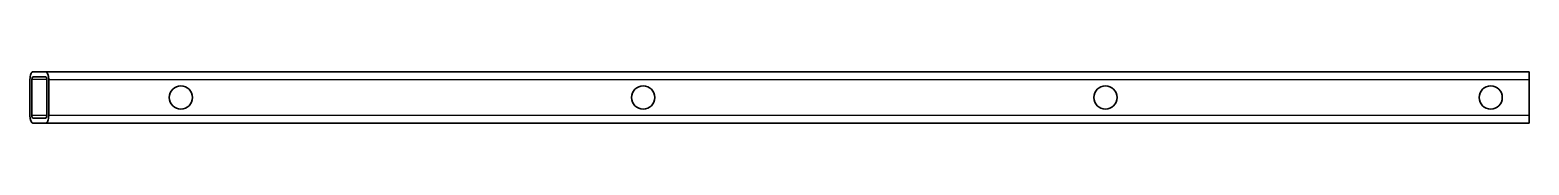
# Model space of a CAD drawing. Header units: millimetres. Extents: x 0 to 584, y 0 to 20.
import ezdxf

# ---------------------------------------------------------------- set-up
doc = ezdxf.new("R2010")
doc.units = ezdxf.units.MM
doc.layers.add('SIMUMAK Visible (ISO)', color=7, linetype='Continuous', lineweight=35)
doc.layers.add('SIMUMAK Visible Narrow (ISO)', color=7, linetype='Continuous', lineweight=25)

# ---------------------------------------------------------------- blocks, each defined once
blk = doc.blocks.new('DIN 20 x 20 x 2 00000002_Sheet_2588B - 01')
at = {"layer": 'SIMUMAK Visible (ISO)'}
for p, q in [((-291.82, 7), (-291.82, -7)), ((-291.09, 7), (-291.09, -7)), ((-290.73, 10), (-285.63, 10)), ((-285.63, 8), (-290.73, 8)), ((291.82, 10), (-285.63, 10)), ((-285.27, -7), (-285.27, 7)), ((-284.54, 7), (-284.54, -7)), ((291.82, 10), (291.82, 7)), ((291.82, -7), (291.82, 7)), ((-290.73, -8), (-285.63, -8)), ((-285.63, -10), (-290.73, -10)), ((291.82, -10), (-285.63, -10)), ((291.82, -7), (291.82, -10))]:
    blk.add_line(p, q, dxfattribs=at)
for centre in [(-233.08, 0), (-53.08, 0), (126.92, 0), (276.92, 0)]:
    blk.add_circle(centre, 4.5, dxfattribs=at)
at = {"layer": 'SIMUMAK Visible (ISO)', "extrusion": (0, 0, -1)}
for centre, major_axis, start_param, end_param in [((-290.73, 7), (0, -3), 1.570796, 3.141593), ((-285.63, 7), (0, 3), 0, 1.570796), ((-290.73, -7), (0, -3), 0, 1.570796), ((-285.63, -7), (0, 3), 1.570796, 3.141593)]:
    blk.add_ellipse(centre, major_axis=major_axis, ratio=0.36397, start_param=start_param, end_param=end_param, dxfattribs=at)
at = {"layer": 'SIMUMAK Visible (ISO)'}
for centre, major_axis, start_param, end_param in [((-290.73, 7), (0, 1), 0, 1.570796), ((-285.63, 7), (0, -1), 1.570796, 3.141593), ((-290.73, -7), (0, 1), 1.570796, 3.141593), ((-285.63, -7), (0, -1), 0, 1.570796)]:
    blk.add_ellipse(centre, major_axis=major_axis, ratio=0.36397, start_param=start_param, end_param=end_param, dxfattribs=at)
at = {"layer": 'SIMUMAK Visible Narrow (ISO)'}
for p, q in [((-285.27, 7), (-291.09, 7)), ((-284.54, 7), (291.82, 7)), ((-285.27, -7), (-291.09, -7)), ((291.82, -7), (-284.54, -7))]:
    blk.add_line(p, q, dxfattribs=at)

msp = doc.modelspace()

# ---------------------------------------------------------------- block references
msp.add_blockref('DIN 20 x 20 x 2 00000002_Sheet_2588B - 01', (291.82, 10))

doc.saveas('drawing.dxf')
